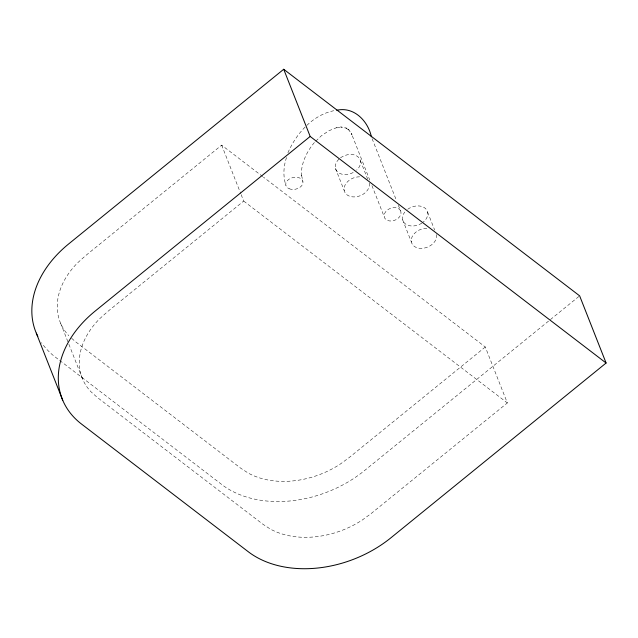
<?xml version="1.0" encoding="UTF-8"?>
<svg xmlns="http://www.w3.org/2000/svg" width="638" height="638" viewBox="0 0 638 638"><rect width="100%" height="100%" fill="white"/><g stroke="black" fill="none" stroke-linecap="round" stroke-linejoin="round"><path stroke-width="0.48" stroke-dasharray="3.19 2.39" d="M286.542 157.514C283.479 166.382 282.929 176.208 285.832 185.203M287.921 152.761C296.479 133.143 313.043 114.449 334.91 110.502M314.398 142.513C306.711 151.748 301.024 163.248 301.327 175.506L301.311 174.062L302.898 181.495M315.786 141.173L321.313 135.822L328.865 130.766L336.545 127.688L335.213 128.039L342.223 127.177L340.62 126.962L346.625 128.238L345.078 127.425L349.799 130.702L348.603 129.41L351.985 134.825L351.323 133.262L369.777 180.107M262.704 176.574L221.657 145.145L85.46 255.766L77.613 262.848A78.538 56.973 -21.5 0 0 68.824 335.724M241.164 194.654L243.692 201.074L107.487 311.703L99.648 318.777A78.538 56.973 -21.5 0 0 90.851 391.652L97.159 397.33L262.896 524.229L270.281 529.03A78.538 56.973 -21.5 0 0 362.392 519.946L371.133 513.558L507.338 402.937L485.303 347L263.494 177.173M485.303 347L349.098 457.629L340.365 464.017A78.538 56.973 -21.5 0 1 248.246 473.101L240.861 468.3L75.124 341.402L70.22 336.984M578.865 296.479L364.601 470.509A104.799 76.018 -21.5 0 1 221.841 484.585L55.043 356.873A104.799 76.018 -21.5 0 1 41.51 342.678M243.692 201.074L507.338 402.937M427.627 212.175L434.677 230.071M372.113 138.685L396.174 199.766M398.359 205.316L400.911 211.792A8.733 6.332 -21.5 0 1 389.627 220.963A8.733 6.332 -21.5 0 1 387.202 210.197A8.733 6.332 -21.5 0 1 400.911 211.792M402.626 219.743L411.438 242.113M371.946 185.618L384.243 216.84M360.422 160.72L367.831 179.509M335.428 168.288L344.241 190.658M221.657 145.145L240.805 193.737M60.578 323.163L68.529 343.332M68.888 344.249L82.613 379.092M369.235 183.09A13.103 9.498 -21.5 0 1 357.192 196.608A13.103 9.498 -21.5 0 1 344.121 188.122A13.103 9.498 -21.5 0 1 359.577 176.814M340.509 157.817A13.103 9.498 -21.5 0 1 357.703 156.565A13.103 9.498 -21.5 0 1 356.618 170.155M353.189 172.531A13.103 9.498 -21.5 0 1 337.183 171.566A13.103 9.498 -21.5 0 1 339.855 158.328M436.44 234.545A13.103 9.498 -21.5 0 1 423.839 248.166A13.103 9.498 -21.5 0 1 411.478 238.7A13.103 9.498 -21.5 0 1 428.369 228.364M407.714 209.272A13.103 9.498 -21.5 0 1 425.163 208.227A13.103 9.498 -21.5 0 1 423.201 222.136M421.854 223.117A13.103 9.498 -21.5 0 1 405.904 224.281A13.103 9.498 -21.5 0 1 404.803 212.039M289.245 188.776A8.733 5.965 -12.1 0 0 302.946 183.066A8.733 5.965 -12.1 0 0 290.92 178.201A8.733 5.965 -12.1 0 0 289.245 188.776"/><path stroke-width="0.96" d="M283.711 69.271L310.172 136.444L95.134 311.105A104.799 76.018 -21.5 0 0 81.505 424.047L248.302 551.758A104.799 76.018 -21.5 0 0 391.062 537.682L606.1 363.022L579.639 295.849L283.711 69.271L68.673 243.931A104.799 76.018 -21.5 0 0 37.817 336.409M336.728 110.278C353.899 106.275 368.094 121.061 371.388 136.835M310.172 136.444L606.1 363.022M36.294 333.124L62.747 400.297"/></g></svg>
